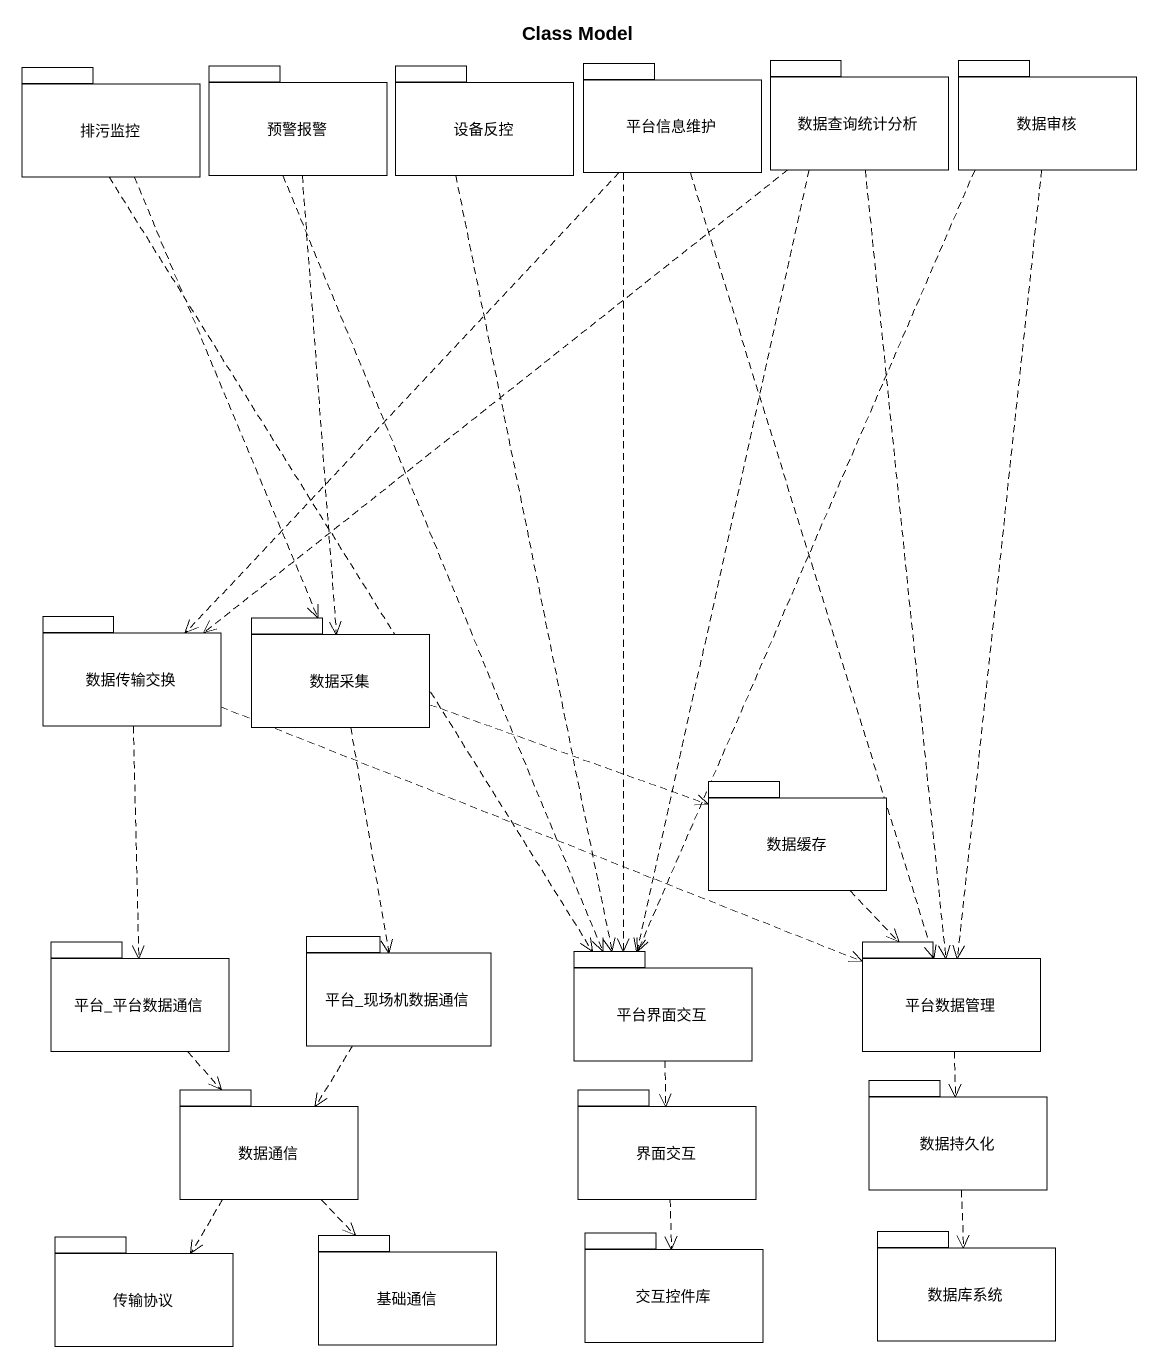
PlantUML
@startuml
title Class Model
package 排污监控 #FFFFFF {
}
package 预警报警 #FFFFFF {
}
package 设备反控 #FFFFFF {
}
package 平台信息维护 #FFFFFF {
}
package 数据查询统计分析 #FFFFFF {
}
package 数据审核 #FFFFFF {
}
package 数据传输交换 #FFFFFF {
}
package 数据采集 #FFFFFF {
}
package 数据缓存 #FFFFFF {
}
package 平台_平台数据通信 #FFFFFF {
}
package 平台_现场机数据通信 #FFFFFF {
}
package 平台界面交互 #FFFFFF {
}
package 平台数据管理 #FFFFFF {
}
package 数据通信 #FFFFFF {
}
package 界面交互 #FFFFFF {
}
package 数据持久化 #FFFFFF {
}
package 传输协议 #FFFFFF {
}
package 基础通信 #FFFFFF {
}
package 交互控件库 #FFFFFF {
}
package 数据库系统 #FFFFFF {
}
排污监控 ..> 数据采集
排污监控 ..> 平台界面交互
预警报警 ..> 数据采集
预警报警 ..> 平台界面交互
设备反控 ..> 平台界面交互
平台信息维护 ..> 数据传输交换
平台信息维护 ..> 平台界面交互
平台信息维护 ..> 平台数据管理
数据查询统计分析 ..> 数据传输交换
数据查询统计分析 ..> 平台界面交互
数据查询统计分析 ..> 平台数据管理
数据审核 ..> 平台界面交互
数据审核 ..> 平台数据管理
数据传输交换 ..> 平台_平台数据通信
数据传输交换 .right.> 平台数据管理
数据采集 .right.> 数据缓存
数据采集 ..> 平台_现场机数据通信
数据缓存 ..> 平台数据管理
平台_平台数据通信 ..> 数据通信
平台_现场机数据通信 ..> 数据通信
平台界面交互 ..> 界面交互
平台数据管理 ..> 数据持久化
数据通信 ..> 传输协议
数据通信 ..> 基础通信
界面交互 ..> 交互控件库
数据持久化 ..> 数据库系统
@enduml
